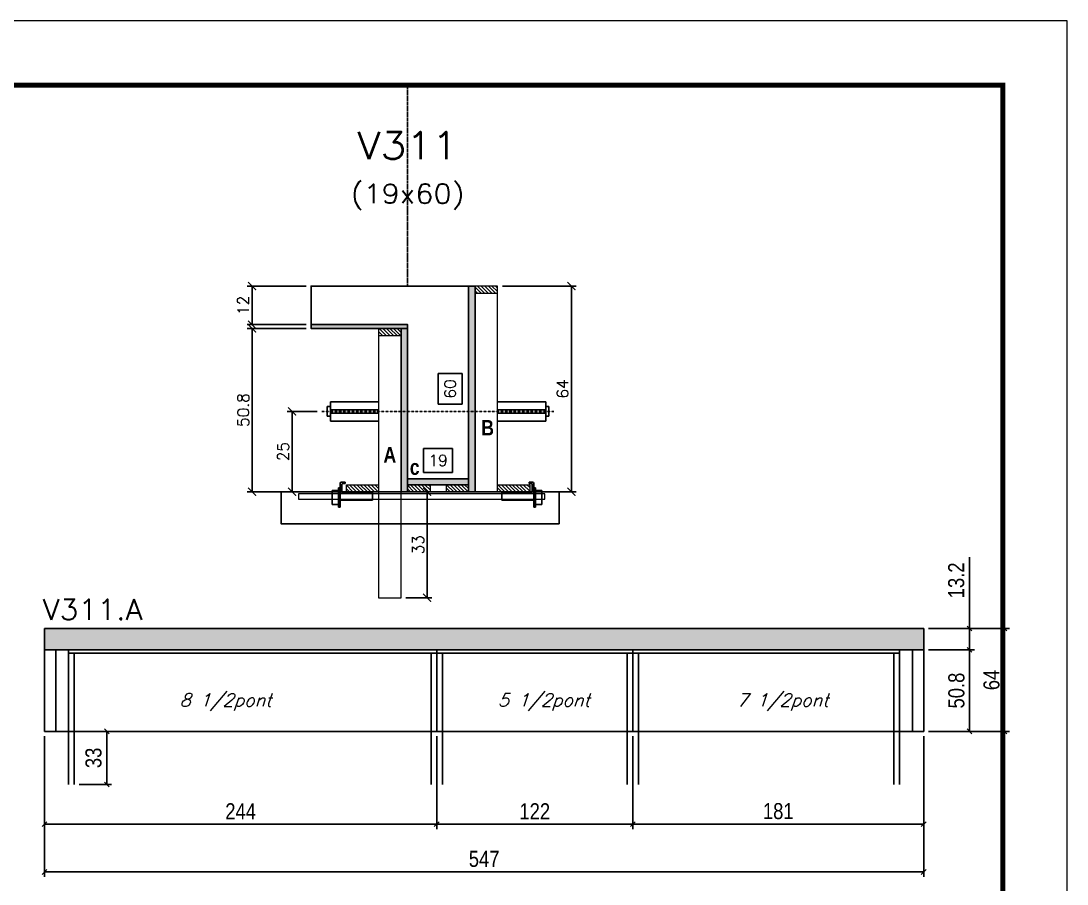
# Model space of a CAD drawing. Extents: x 137137 to 143418, y 10464 to 34486.
# Drawn here: x 137971 to 138622, y 24760 to 25297 of the extents above; entities that cross this region are included whole.
import ezdxf
from ezdxf.enums import TextEntityAlignment as Align

# ---------------------------------------------------------------- set-up
doc = ezdxf.new("R2010")
doc.units = 0
doc.linetypes.add('DASHED', pattern=[0.75, 0.5, -0.25])
doc.linetypes.add('HIDDEN', pattern=[0.375, 0.25, -0.125])
for name, color, linetype in [('barrote', 251, 'Continuous'), ('COTA', 241, 'Continuous'), ('Cota Seção (2x)', 4, 'Continuous'), ('detalhes', 4, 'Continuous'), ('Painéis', 200, 'Continuous'), ('presilha', 1, 'Continuous'), ('SARR_2.2x7', 40, 'Continuous'), ('SARR_3.5x7', 81, 'Continuous'), ('TENSOR', 3, 'Continuous'), ('texto', 7, 'Continuous'), ('Texto de Titulo', 7, 'Continuous'), ('Texto Qtd Sarr', 242, 'Continuous')]:
    doc.layers.add(name, color=color, linetype=linetype)
for name, color, linetype, lineweight in [('CONCRETO', 251, 'Continuous', 25), ('Folhas', 255, 'Continuous', 9), ('Hachura', 251, 'Continuous', 9), ('Madeira', 126, 'Continuous', 18), ('SARRAFO DE PRESSAO', 251, 'DASHED', 9), ('SCO-___-LAJ', 2, 'Continuous', 0), ('Texto Seção', 7, 'Continuous', 15)]:
    doc.layers.add(name, color=color, linetype=linetype, lineweight=lineweight)
doc.styles.add('COTA TECNICA', font='techl___.ttf', dxfattribs={"height": 10})
doc.styles.add('REGUA-120', font='ROMANS.shx', dxfattribs={"height": 15})
doc.styles.add('Romans', font='romans.shx')
doc.styles.add('TECNICA', font='techb___.ttf', dxfattribs={"height": 10})
doc.dimstyles.new('Cota Seção (2x)', dxfattribs={"dimtxt": 7, "dimasz": 5, "dimexe": 3, "dimexo": 3, "dimgap": 2, "dimtad": 3, "dimdec": 1, "dimlfac": 0.5, "dimzin": 12, "dimdsep": 46, "dimtxsty": 'Romans', "dimblk": 'ARCHTICK', "dimcen": 0, "dimclrd": 4, "dimclre": 4, "dimclrt": 1, "dimadec": 1, "dimazin": 3, "dimtfac": 1, "dimtdec": 1, "dimtmove": 0, "dimatfit": 3, "dimldrblk": 'OBLIQUE', "dimfxl": 1, "dimtolj": 1, "dimtzin": 12, "dimarcsym": 0})
doc.dimstyles.new('Cota Seção interna', dxfattribs={"dimtxt": 7, "dimasz": 6, "dimexe": 0.18, "dimexo": 2, "dimgap": -4, "dimtad": 3, "dimdec": 1, "dimlfac": 0.5, "dimzin": 12, "dimdsep": 46, "dimtxsty": 'Romans', "dimblk": 'ARCHTICK', "dimcen": 0.09, "dimse1": 1, "dimse2": 1, "dimsd1": 1, "dimsd2": 1, "dimclrd": 180, "dimclre": 5, "dimclrt": 1, "dimadec": 0, "dimazin": 3, "dimtfac": 1, "dimtdec": 1, "dimtofl": 0, "dimtmove": 0, "dimatfit": 3, "dimldrblk": 'ARCHTICK', "dimfxl": 1, "dimtolj": 1, "dimtzin": 0, "dimarcsym": 0})
doc.dimstyles.new('PAINEL', dxfattribs={"dimtxt": 10, "dimasz": 3, "dimexe": 3, "dimexo": 3, "dimgap": 3, "dimtad": 1, "dimdec": 1, "dimzin": 12, "dimdsep": 46, "dimtxsty": 'COTA TECNICA', "dimblk1": 'OBLIQUE', "dimblk2": 'OBLIQUE', "dimsah": 1, "dimcen": 0.9, "dimclrd": 4, "dimclre": 4, "dimclrt": 240, "dimadec": 1, "dimazin": 3, "dimtfac": 1, "dimtdec": 1, "dimtmove": 0, "dimatfit": 3, "dimfxl": 1, "dimtolj": 1, "dimtzin": 12, "dimarcsym": 0})

# ---------------------------------------------------------------- blocks, each defined once
blk = doc.blocks.new('9999999999')
at = {"layer": 'Folhas'}
blk.add_lwpolyline([(98138.98, 34190.21), (99623.98, 34190.21), (99623.98, 35240.21), (98138.98, 35240.21)], close=True, dxfattribs=at)
at = {"layer": 'Folhas', "color": 30, "const_width": 3}
blk.add_lwpolyline([(98213.98, 34230.21), (99583.98, 34230.21), (99583.98, 35200.21), (98213.98, 35200.21)], close=True, dxfattribs=at)
blk = doc.blocks.new('titulo1')
at = {"layer": 'Defpoints', "color": 252, "linetype": 'HIDDEN', "ltscale": 2}
blk.add_line((0, 0), (0, 125), dxfattribs=at)
at = {"layer": 'Defpoints', "style": 'Romans', "oblique": 15}
blk.add_attdef('FOLHA', text='', height=10, dxfattribs=at).set_placement((0, 15.58), align=Align.MIDDLE_CENTER)
at = {"layer": 'Texto Qtd Sarr', "color": 3, "style": 'Romans', "oblique": 15}
for tag, height, p in [('TITULO', 17, (0, 71.45)), ('SEÇÃO', 12, (0, 41.55))]:
    blk.add_attdef(tag, text='', height=height, dxfattribs=at).set_placement(p, align=Align.MIDDLE_CENTER)
blk = doc.blocks.new('_ArchTick')
at = {"color": 0, "linetype": 'ByBlock', "const_width": 0.15}
blk.add_lwpolyline([(-0.5, -0.5), (0.5, 0.5)], dxfattribs=at)
blk = doc.blocks.new('*D909')
at = {"layer": 'COTA', "color": 4, "lineweight": -2, "transparency": 16777216}
for p, q in [((138148.96, 25105.78), (138112.24, 25105.78)), ((138115.24, 25004.18), (138115.24, 25105.78)), ((138166.56, 25004.18), (138112.24, 25004.18))]:
    blk.add_line(p, q, dxfattribs=at)
at = {"layer": 'Defpoints', "color": 0, "transparency": 16777216}
for p in [(138115.24, 25105.78), (138151.96, 25105.78), (138169.56, 25004.18)]:
    blk.add_point(p, dxfattribs=at)
at = {"layer": 'COTA', "color": 4, "lineweight": -2, "transparency": 16777216, "xscale": 5, "yscale": 5, "zscale": 5}
for p, rotation in [((138115.24, 25105.78), 90), ((138115.24, 25004.18), 270)]:
    blk.add_blockref('_ArchTick', p, dxfattribs=dict(at, rotation=rotation))
at = {"layer": 'COTA', "color": 1, "transparency": 16777216, "insert": (138109.74, 25054.98), "char_height": 7, "attachment_point": 5, "rotation": 90, "style": 'Romans'}
blk.add_mtext('\\A1;50.8', dxfattribs=at)
blk = doc.blocks.new('_Oblique')
at = {"color": 0, "linetype": 'ByBlock', "lineweight": -2}
blk.add_line((-0.5, -0.5), (0.5, 0.5), dxfattribs=at)
blk = doc.blocks.new('*D910')
at = {"layer": 'COTA', "color": 4, "lineweight": -2, "transparency": 16777216}
for p, q in [((138148.96, 25132.18), (138112.24, 25132.18)), ((138115.24, 25108.18), (138115.24, 25132.18)), ((138148.96, 25108.18), (138112.24, 25108.18))]:
    blk.add_line(p, q, dxfattribs=at)
at = {"layer": 'Defpoints', "color": 0, "transparency": 16777216}
for p in [(138115.24, 25132.18), (138151.96, 25132.18), (138151.96, 25108.18)]:
    blk.add_point(p, dxfattribs=at)
at = {"layer": 'COTA', "color": 4, "lineweight": -2, "transparency": 16777216, "xscale": 5, "yscale": 5, "zscale": 5}
for p, rotation in [((138115.24, 25132.18), 90), ((138115.24, 25108.18), 270)]:
    blk.add_blockref('_ArchTick', p, dxfattribs=dict(at, rotation=rotation))
at = {"layer": 'COTA', "color": 1, "transparency": 16777216, "insert": (138109.74, 25120.18), "char_height": 7, "attachment_point": 5, "rotation": 90, "style": 'Romans'}
blk.add_mtext('\\A1;12', dxfattribs=at)
blk = doc.blocks.new('*D911')
at = {"layer": 'Cota Seção (2x)', "color": 180, "lineweight": -2, "transparency": 16777216}
for p, q in [((138245.96, 25077.68), (138230.96, 25077.68)), ((138230.96, 25077.68), (138230.96, 25058.68)), ((138245.96, 25058.68), (138245.96, 25077.68)), ((138230.96, 25058.68), (138245.96, 25058.68))]:
    blk.add_line(p, q, dxfattribs=at)
at = {"layer": 'Defpoints', "color": 0, "transparency": 16777216}
for p in [(138211.96, 25132.18), (138249.96, 25132.18), (138211.96, 25012.18)]:
    blk.add_point(p, dxfattribs=at)
at = {"layer": 'Cota Seção (2x)', "color": 1, "transparency": 16777216, "insert": (138238.46, 25068.18), "char_height": 7, "attachment_point": 5, "rotation": 90, "style": 'Romans'}
blk.add_mtext('\\A1;60', dxfattribs=at)
blk = doc.blocks.new('PRESILHA METÁLICA 1')
at = {"layer": 'presilha'}
for p, q in [((7.5, 10.64), (7.5, 19.86)), ((12, 21), (8.64, 21)), ((12, 21), (12, 19.5)), ((0, 13), (6, 13)), ((0, 13), (0, 0)), ((6, 15.5), (7.5, 15.5)), ((6, -2.5), (6, 15.5)), ((6, 13), (6, 0)), ((7.5, 15.5), (7.5, -2.5)), ((9, 11.57), (9, 18.93)), ((12, 19.5), (9.57, 19.5)), ((37.5, 11), (9.57, 11)), ((37.5, 11), (37.5, 4.1)), ((6, 0), (0, 0)), ((37.5, 4.1), (7.5, 4.1)), ((7.5, -2.5), (6, -2.5))]:
    blk.add_line(p, q, dxfattribs=at)
for centre, radius, start, end in [((8.64, 19.86), 1.14, 90, 180), ((9.57, 18.93), 0.57, 90, 180), ((9.57, 11.57), 0.57, 180, 270)]:
    blk.add_arc(centre, radius, start, end, dxfattribs=at)
blk = doc.blocks.new('*D912')
at = {"layer": 'Cota Seção (2x)', "color": 180, "lineweight": -2, "transparency": 16777216}
for p, q in [((138239.96, 25031.18), (138221.96, 25031.18)), ((138221.96, 25031.18), (138221.96, 25016.18)), ((138239.96, 25016.18), (138239.96, 25031.18)), ((138221.96, 25016.18), (138239.96, 25016.18))]:
    blk.add_line(p, q, dxfattribs=at)
at = {"layer": 'Defpoints', "color": 0, "transparency": 16777216}
for p in [(138211.96, 25012.18), (138211.96, 25004.18), (138249.96, 25004.18)]:
    blk.add_point(p, dxfattribs=at)
at = {"layer": 'Cota Seção (2x)', "color": 1, "transparency": 16777216, "insert": (138230.96, 25023.68), "char_height": 7, "attachment_point": 5, "style": 'Romans'}
blk.add_mtext('\\A1;19', dxfattribs=at)
blk = doc.blocks.new('*D913')
at = {"layer": 'COTA', "color": 4, "lineweight": -2, "transparency": 16777216}
for p, q in [((138270.96, 25132.18), (138316.93, 25132.18)), ((138313.93, 25132.18), (138313.93, 25004.18)), ((138270.96, 25004.18), (138316.93, 25004.18))]:
    blk.add_line(p, q, dxfattribs=at)
at = {"layer": 'Defpoints', "color": 0, "transparency": 16777216}
for p in [(138267.96, 25132.18), (138267.96, 25004.18), (138313.93, 25004.18)]:
    blk.add_point(p, dxfattribs=at)
at = {"layer": 'COTA', "color": 4, "lineweight": -2, "transparency": 16777216, "xscale": 5, "yscale": 5, "zscale": 5}
for p, rotation in [((138313.93, 25132.18), 90), ((138313.93, 25004.18), 270)]:
    blk.add_blockref('_ArchTick', p, dxfattribs=dict(at, rotation=rotation))
at = {"layer": 'COTA', "color": 1, "transparency": 16777216, "insert": (138308.43, 25068.18), "char_height": 7, "attachment_point": 5, "rotation": 90, "style": 'Romans'}
blk.add_mtext('\\A1;64', dxfattribs=at)
blk = doc.blocks.new('*D914')
at = {"layer": 'COTA', "color": 4, "lineweight": -2, "transparency": 16777216}
for p, q in [((138155.66, 25054.15), (138137.1, 25054.15)), ((138140.1, 25054.15), (138140.1, 25004.18)), ((138155.66, 25004.18), (138137.1, 25004.18))]:
    blk.add_line(p, q, dxfattribs=at)
at = {"layer": 'Defpoints', "color": 0, "transparency": 16777216}
for p in [(138158.66, 25054.15), (138140.1, 25004.18), (138158.66, 25004.18)]:
    blk.add_point(p, dxfattribs=at)
at = {"layer": 'COTA', "color": 4, "lineweight": -2, "transparency": 16777216, "xscale": 5, "yscale": 5, "zscale": 5}
for p, rotation in [((138140.1, 25054.15), 90), ((138140.1, 25004.18), 270)]:
    blk.add_blockref('_ArchTick', p, dxfattribs=dict(at, rotation=rotation))
at = {"layer": 'COTA', "color": 1, "transparency": 16777216, "insert": (138134.6, 25029.16), "char_height": 7, "attachment_point": 5, "rotation": 90, "style": 'Romans'}
blk.add_mtext('\\A1;25', dxfattribs=at)
blk = doc.blocks.new('*D985')
at = {"layer": 'COTA', "color": 4, "linetype": 'ByBlock', "lineweight": -2, "transparency": 16777216}
for p, q in [((137986.1, 24852.05), (137986.1, 24794.27)), ((138230.1, 24852.05), (138230.1, 24794.27)), ((137986.1, 24797.27), (138230.1, 24797.27))]:
    blk.add_line(p, q, dxfattribs=at)
at = {"layer": 'Defpoints', "color": 0, "linetype": 'ByBlock', "transparency": 16777216}
for p in [(137986.1, 24855.05), (138230.1, 24855.05), (138230.1, 24797.27)]:
    blk.add_point(p, dxfattribs=at)
at = {"layer": 'COTA', "color": 4, "linetype": 'ByBlock', "lineweight": -2, "transparency": 16777216, "xscale": 3, "yscale": 3, "zscale": 3, "rotation": 180}
blk.add_blockref('_Oblique', (137986.1, 24797.27), dxfattribs=at)
at = {"layer": 'COTA', "color": 4, "linetype": 'ByBlock', "lineweight": -2, "transparency": 16777216, "xscale": 3, "yscale": 3, "zscale": 3}
blk.add_blockref('_Oblique', (138230.1, 24797.27), dxfattribs=at)
at = {"layer": 'COTA', "color": 240, "linetype": 'ByBlock', "transparency": 16777216, "insert": (138108.1, 24805.34), "char_height": 10, "attachment_point": 5, "style": 'COTA TECNICA'}
blk.add_mtext('\\A1;244', dxfattribs=at)
blk = doc.blocks.new('*D986')
at = {"layer": 'COTA', "color": 4, "linetype": 'ByBlock', "lineweight": -2, "transparency": 16777216}
for p, q in [((138352.1, 24852.05), (138352.1, 24794.27)), ((138533.1, 24852.05), (138533.1, 24794.27)), ((138352.1, 24797.27), (138533.1, 24797.27))]:
    blk.add_line(p, q, dxfattribs=at)
at = {"layer": 'Defpoints', "color": 0, "linetype": 'ByBlock', "transparency": 16777216}
for p in [(138352.1, 24855.05), (138533.1, 24855.05), (138533.1, 24797.27)]:
    blk.add_point(p, dxfattribs=at)
at = {"layer": 'COTA', "color": 4, "linetype": 'ByBlock', "lineweight": -2, "transparency": 16777216, "xscale": 3, "yscale": 3, "zscale": 3, "rotation": 180}
blk.add_blockref('_Oblique', (138352.1, 24797.27), dxfattribs=at)
at = {"layer": 'COTA', "color": 4, "linetype": 'ByBlock', "lineweight": -2, "transparency": 16777216, "xscale": 3, "yscale": 3, "zscale": 3}
blk.add_blockref('_Oblique', (138533.1, 24797.27), dxfattribs=at)
at = {"layer": 'COTA', "color": 240, "linetype": 'ByBlock', "transparency": 16777216, "insert": (138442.6, 24805.37), "char_height": 10, "attachment_point": 5, "style": 'COTA TECNICA'}
blk.add_mtext('\\A1;181', dxfattribs=at)
blk = doc.blocks.new('*D987')
at = {"layer": 'COTA', "color": 4, "linetype": 'ByBlock', "lineweight": -2, "transparency": 16777216}
for p, q in [((138536.1, 24905.85), (138564.59, 24905.85)), ((138561.59, 24905.85), (138561.59, 24855.05)), ((138536.1, 24855.05), (138564.59, 24855.05))]:
    blk.add_line(p, q, dxfattribs=at)
at = {"layer": 'Defpoints', "color": 0, "linetype": 'ByBlock', "transparency": 16777216}
for p in [(138533.1, 24905.85), (138533.1, 24855.05), (138561.59, 24855.05)]:
    blk.add_point(p, dxfattribs=at)
at = {"layer": 'COTA', "color": 4, "linetype": 'ByBlock', "lineweight": -2, "transparency": 16777216, "xscale": 3, "yscale": 3, "zscale": 3}
for p, rotation in [((138561.59, 24905.85), 90), ((138561.59, 24855.05), 270)]:
    blk.add_blockref('_Oblique', p, dxfattribs=dict(at, rotation=rotation))
at = {"layer": 'COTA', "color": 240, "linetype": 'ByBlock', "transparency": 16777216, "insert": (138553.46, 24880.45), "char_height": 10, "attachment_point": 5, "rotation": 90, "style": 'COTA TECNICA'}
blk.add_mtext('\\A1;50.8', dxfattribs=at)
blk = doc.blocks.new('*D988')
at = {"layer": 'COTA', "color": 4, "linetype": 'ByBlock', "lineweight": -2, "transparency": 16777216}
for p, q in [((138561.59, 24919.05), (138561.59, 24963.38)), ((138536.1, 24919.05), (138564.59, 24919.05)), ((138561.59, 24905.85), (138561.59, 24919.05)), ((138536.1, 24905.85), (138564.59, 24905.85))]:
    blk.add_line(p, q, dxfattribs=at)
at = {"layer": 'Defpoints', "color": 0, "linetype": 'ByBlock', "transparency": 16777216}
for p in [(138533.1, 24919.05), (138533.1, 24905.85), (138561.59, 24905.85)]:
    blk.add_point(p, dxfattribs=at)
at = {"layer": 'COTA', "color": 4, "linetype": 'ByBlock', "lineweight": -2, "transparency": 16777216, "xscale": 3, "yscale": 3, "zscale": 3}
for p, rotation in [((138561.59, 24919.05), 90), ((138561.59, 24905.85), 270)]:
    blk.add_blockref('_Oblique', p, dxfattribs=dict(at, rotation=rotation))
at = {"layer": 'COTA', "color": 240, "linetype": 'ByBlock', "transparency": 16777216, "insert": (138553.37, 24949.02), "char_height": 10, "attachment_point": 5, "rotation": 90, "style": 'COTA TECNICA'}
blk.add_mtext('\\A1;13.2', dxfattribs=at)
blk = doc.blocks.new('*D989')
at = {"layer": 'COTA', "color": 4, "linetype": 'ByBlock', "lineweight": -2, "transparency": 16777216}
for p, q in [((138536.1, 24919.05), (138586.4, 24919.05)), ((138583.4, 24855.05), (138583.4, 24919.05)), ((138536.1, 24855.05), (138586.4, 24855.05))]:
    blk.add_line(p, q, dxfattribs=at)
at = {"layer": 'Defpoints', "color": 0, "linetype": 'ByBlock', "transparency": 16777216}
for p in [(138533.1, 24919.05), (138583.4, 24919.05), (138533.1, 24855.05)]:
    blk.add_point(p, dxfattribs=at)
at = {"layer": 'COTA', "color": 4, "linetype": 'ByBlock', "lineweight": -2, "transparency": 16777216, "xscale": 3, "yscale": 3, "zscale": 3}
for p, rotation in [((138583.4, 24919.05), 90), ((138583.4, 24855.05), 270)]:
    blk.add_blockref('_Oblique', p, dxfattribs=dict(at, rotation=rotation))
at = {"layer": 'COTA', "color": 240, "linetype": 'ByBlock', "transparency": 16777216, "insert": (138575.3, 24887.05), "char_height": 10, "attachment_point": 5, "rotation": 90, "style": 'COTA TECNICA'}
blk.add_mtext('\\A1;64', dxfattribs=at)
blk = doc.blocks.new('*D990')
at = {"layer": 'COTA', "color": 4, "linetype": 'ByBlock', "lineweight": -2, "transparency": 16777216}
for p, q in [((137986.1, 24852.05), (137986.1, 24764.56)), ((138533.1, 24852.05), (138533.1, 24764.56)), ((137986.1, 24767.56), (138533.1, 24767.56))]:
    blk.add_line(p, q, dxfattribs=at)
at = {"layer": 'Defpoints', "color": 0, "linetype": 'ByBlock', "transparency": 16777216}
for p in [(137986.1, 24855.05), (138533.1, 24855.05), (138533.1, 24767.56)]:
    blk.add_point(p, dxfattribs=at)
at = {"layer": 'COTA', "color": 4, "linetype": 'ByBlock', "lineweight": -2, "transparency": 16777216, "xscale": 3, "yscale": 3, "zscale": 3, "rotation": 180}
blk.add_blockref('_Oblique', (137986.1, 24767.56), dxfattribs=at)
at = {"layer": 'COTA', "color": 4, "linetype": 'ByBlock', "lineweight": -2, "transparency": 16777216, "xscale": 3, "yscale": 3, "zscale": 3}
blk.add_blockref('_Oblique', (138533.1, 24767.56), dxfattribs=at)
at = {"layer": 'COTA', "color": 240, "linetype": 'ByBlock', "transparency": 16777216, "insert": (138259.6, 24775.67), "char_height": 10, "attachment_point": 5, "style": 'COTA TECNICA'}
blk.add_mtext('\\A1;547', dxfattribs=at)
blk = doc.blocks.new('*D1911')
at = {"layer": 'COTA', "color": 4, "lineweight": -2, "transparency": 16777216}
for p, q in [((138210.96, 25004.18), (138227.14, 25004.18)), ((138224.14, 24938.18), (138224.14, 25004.18)), ((138210.96, 24938.18), (138227.14, 24938.18))]:
    blk.add_line(p, q, dxfattribs=at)
at = {"layer": 'Defpoints', "color": 0, "transparency": 16777216}
for p in [(138207.96, 25004.18), (138224.14, 25004.18), (138207.96, 24938.18)]:
    blk.add_point(p, dxfattribs=at)
at = {"layer": 'COTA', "color": 4, "lineweight": -2, "transparency": 16777216, "xscale": 5, "yscale": 5, "zscale": 5}
for p, rotation in [((138224.14, 25004.18), 90), ((138224.14, 24938.18), 270)]:
    blk.add_blockref('_ArchTick', p, dxfattribs=dict(at, rotation=rotation))
at = {"layer": 'COTA', "color": 1, "transparency": 16777216, "insert": (138218.64, 24971.18), "char_height": 7, "attachment_point": 5, "rotation": 90, "style": 'Romans'}
blk.add_mtext('\\A1;33', dxfattribs=at)
blk = doc.blocks.new('*D1912')
at = {"layer": 'COTA', "color": 4, "lineweight": -2, "ltscale": 25, "transparency": 16777216}
for p, q in [((138007.6, 24855.05), (138027.82, 24855.05)), ((138024.82, 24855.05), (138024.82, 24822.05)), ((138007.6, 24822.05), (138027.82, 24822.05))]:
    blk.add_line(p, q, dxfattribs=at)
at = {"layer": 'Defpoints', "color": 0, "ltscale": 25, "transparency": 16777216}
for p in [(138004.6, 24855.05), (138004.6, 24822.05), (138024.82, 24822.05)]:
    blk.add_point(p, dxfattribs=at)
at = {"layer": 'COTA', "color": 4, "lineweight": -2, "ltscale": 25, "transparency": 16777216, "xscale": 3, "yscale": 3, "zscale": 3}
for p, rotation in [((138024.82, 24855.05), 90), ((138024.82, 24822.05), 270)]:
    blk.add_blockref('_Oblique', p, dxfattribs=dict(at, rotation=rotation))
at = {"layer": 'COTA', "color": 240, "ltscale": 25, "transparency": 16777216, "insert": (138016.6, 24838.55), "char_height": 10, "attachment_point": 5, "rotation": 90, "style": 'COTA TECNICA'}
blk.add_mtext('\\A1;33', dxfattribs=at)
blk = doc.blocks.new('*D1965')
at = {"layer": 'COTA', "color": 4, "lineweight": -2, "ltscale": 25, "transparency": 16777216}
for p, q in [((138230.1, 24852.05), (138230.1, 24794.27)), ((138352.1, 24852.05), (138352.1, 24794.27)), ((138230.1, 24797.27), (138352.1, 24797.27))]:
    blk.add_line(p, q, dxfattribs=at)
at = {"layer": 'Defpoints', "color": 0, "ltscale": 25, "transparency": 16777216}
for p in [(138230.1, 24855.05), (138352.1, 24855.05), (138352.1, 24797.27)]:
    blk.add_point(p, dxfattribs=at)
at = {"layer": 'COTA', "color": 4, "lineweight": -2, "ltscale": 25, "transparency": 16777216, "xscale": 3, "yscale": 3, "zscale": 3, "rotation": 180}
blk.add_blockref('_Oblique', (138230.1, 24797.27), dxfattribs=at)
at = {"layer": 'COTA', "color": 4, "lineweight": -2, "ltscale": 25, "transparency": 16777216, "xscale": 3, "yscale": 3, "zscale": 3}
blk.add_blockref('_Oblique', (138352.1, 24797.27), dxfattribs=at)
at = {"layer": 'COTA', "color": 240, "ltscale": 25, "transparency": 16777216, "insert": (138291.1, 24805.33), "char_height": 10, "attachment_point": 5, "style": 'COTA TECNICA'}
blk.add_mtext('\\A1;122', dxfattribs=at)

msp = doc.modelspace()

# ---------------------------------------------------------------- hatches: boundary and pattern name
at = {"layer": 'COTA', "ltscale": 25}
h = msp.add_hatch(dxfattribs=at)
h.set_pattern_fill('AR-CONC', color=256, scale=0.03)
h.set_pattern_definition([(50, (-1580.9014, -8052.6225), (5.46554007, -0.47817257), [0.5715, -6.2865]), (355, (-1580.9014, -8052.6225), (-1.05730264, 5.73170536), [0.4572, -5.02921753]), (100.4514447, (-1580.446, -8052.6623), (4.40823741, 5.25353256), [0.48570026, -5.34270734]), (46.1842, (-1580.9014, -8051.0985), (8.13237123, -1.26126984), [0.85725, -9.42975]), (96.6355576, (-1580.224, -8051.2036), (7.122124, 7.42278374), [0.7285507, -8.01406824]), (351.184151, (-1580.901, -8051.0985), (7.122124, 7.42278374), [0.685799, -7.54379196]), (21, (-1580.1394, -8051.4795), (4.54843174, -3.06795595), [0.5715, -6.2865]), (326, (-1580.1394, -8051.4795), (1.85406085, 5.52563898), [0.4572, -5.0292]), (71.451445, (-1579.7604, -8051.735), (6.40249258, 2.45768307), [0.48570026, -5.34269813]), (37.5, (-1580.9014, -8052.6225), (0.092658098, 2.536651166), [0, -4.96824, 0, -5.1054, 0, -5.04825]), (7.5, (-1580.9014, -8052.6225), (2.004589875, 3.005417245), [0, -2.91084, 0, -4.85394, 0, -1.92405]), (327.5, (-1582.6007, -8052.6225), (4.067717855, -0.17186232), [0, -1.905, 0, -5.9436, 0, -7.8867]), (317.5, (-1583.3627, -8052.6225), (4.44387544, 0.76279473), [0, -2.4765, 0, -3.94716, 0, -5.6007])])
h.paths.add_polyline_path([(138533.1, 24905.85), (138533.1, 24919.05), (137986.1, 24919.05), (137986.1, 24905.85)])
at = {"layer": 'Hachura'}
h = msp.add_hatch(color=256, dxfattribs=at)
h.dxf.hatch_style = 1
h.paths.add_polyline_path([(138249.96, 25132.18), (138253.96, 25132.18), (138253.96, 25004.18), (138249.96, 25004.18)])
h = msp.add_hatch(dxfattribs=at)
h.set_pattern_fill('ANSI31', color=256, scale=0.5, angle=270, style=0)
h.set_pattern_definition([(315, (161061.7795, 16824.5315), (1.12253202, 1.12253202), [])])
h.paths.add_polyline_path([(138267.96, 25127.78), (138267.96, 25132.18), (138253.96, 25132.18), (138253.96, 25127.78)])
h = msp.add_hatch(color=256, dxfattribs=at)
h.dxf.hatch_style = 1
h.paths.add_polyline_path([(138211.96, 25105.78), (138211.96, 25108.18), (138151.96, 25108.18), (138151.96, 25105.78)])
h = msp.add_hatch(dxfattribs=at)
h.set_pattern_fill('ANSI31', color=256, scale=0.5, angle=270, style=0)
h.set_pattern_definition([(315, (161121.7795, 16798.1315), (1.12253202, 1.12253202), [])])
h.paths.add_polyline_path([(138207.96, 25101.38), (138207.96, 25105.78), (138193.96, 25105.78), (138193.96, 25101.38)])
h = msp.add_hatch(color=256, dxfattribs=at)
h.dxf.hatch_style = 1
h.paths.add_polyline_path([(138207.96, 25105.78), (138211.96, 25105.78), (138211.96, 25004.18), (138207.96, 25004.18)])
h = msp.add_hatch(dxfattribs=at)
h.set_pattern_fill('ANSI31', color=256, scale=0.5, angle=270, style=0)
h.set_pattern_definition([(315, (161121.7795, 16774.5315), (1.12253202, 1.12253202), [])])
h.paths.add_polyline_path([(138173.96, 25004.18), (138173.96, 25008.58), (138193.96, 25008.58), (138193.96, 25004.18)])
h = msp.add_hatch(color=256, dxfattribs=at)
h.dxf.hatch_style = 1
h.paths.add_polyline_path([(138249.96, 25008.58), (138249.96, 25012.18), (138211.96, 25012.18), (138211.96, 25008.58)])
h = msp.add_hatch(dxfattribs=at)
h.set_pattern_fill('ANSI31', color=256, scale=0.5, angle=270, style=0)
h.set_pattern_definition([(315, (161130.5795, 16774.5315), (1.12253202, 1.12253202), [])])
h.paths.add_polyline_path([(138211.96, 25004.18), (138211.96, 25008.58), (138225.96, 25008.58), (138225.96, 25004.18)])
h = msp.add_hatch(dxfattribs=at)
h.set_pattern_fill('ANSI31', color=256, scale=0.5, angle=270, style=0)
h.set_pattern_definition([(315, (161130.5816, 16774.5315), (1.12253202, 1.12253202), [])])
h.paths.add_polyline_path([(138249.96, 25004.18), (138249.96, 25008.58), (138235.96, 25008.58), (138235.96, 25004.18)])
h = msp.add_hatch(dxfattribs=at)
h.set_pattern_fill('ANSI31', color=256, scale=0.5, angle=270, style=0)
h.set_pattern_definition([(315, (161027.7795, 16774.5315), (1.12253202, 1.12253202), [])])
h.paths.add_polyline_path([(138267.96, 25004.18), (138267.96, 25008.58), (138287.96, 25008.58), (138287.96, 25004.18)])

# ---------------------------------------------------------------- linework, layer by layer
at = {"ltscale": 3}
for p, q in [((138163.96, 25060.15), (138163.96, 25048.15)), ((138163.96, 25060.15), (138193.96, 25060.15)), ((138297.96, 25060.15), (138267.96, 25060.15)), ((138297.96, 25060.15), (138297.96, 25048.15)), ((138161.96, 25057.15), (138161.96, 25051.15)), ((138161.96, 25057.15), (138163.96, 25057.15)), ((138193.96, 25055.15), (138163.96, 25055.15)), ((138193.96, 25053.15), (138163.96, 25053.15)), ((138267.96, 25055.15), (138297.96, 25055.15)), ((138267.96, 25053.15), (138297.96, 25053.15)), ((138297.96, 25057.15), (138299.96, 25057.15)), ((138299.96, 25057.15), (138299.96, 25051.15)), ((138163.96, 25051.15), (138161.96, 25051.15)), ((138163.96, 25048.15), (138193.96, 25048.15)), ((138297.96, 25048.15), (138267.96, 25048.15)), ((138297.96, 25051.15), (138299.96, 25051.15))]:
    msp.add_line(p, q, dxfattribs=at)
at = {"layer": 'barrote'}
msp.add_lwpolyline([(138306.32, 24984.18), (138133.36, 24984.18), (138133.36, 25004.18), (138306.32, 25004.18)], close=True, dxfattribs=at)
at = {"layer": 'CONCRETO'}
msp.add_lwpolyline([(138211.96, 25108.18), (138151.96, 25108.18), (138151.96, 25132.18), (138211.96, 25132.18), (138211.96, 25132.18), (138249.96, 25132.18), (138249.96, 25008.58), (138249.96, 25008.58), (138249.96, 25012.18), (138211.96, 25012.18)], close=True, dxfattribs=at)
at = {"layer": 'COTA', "linetype": 'ByBlock'}
for p, q in [((137986.1, 24919.05), (138533.1, 24919.05)), ((137986.1, 24919.05), (137986.1, 24905.85)), ((138533.1, 24919.05), (138533.1, 24905.85))]:
    msp.add_line(p, q, dxfattribs=at)
at = {"layer": 'Madeira'}
for points in [[(138267.96, 25127.78), (138267.96, 25132.18), (138253.96, 25132.18), (138253.96, 25127.78)], [(138267.96, 25132.18), (138253.96, 25132.18), (138253.96, 25004.18), (138267.96, 25004.18)], [(138207.96, 25101.38), (138207.96, 25105.78), (138193.96, 25105.78), (138193.96, 25101.38)], [(138207.96, 25105.78), (138193.96, 25105.78), (138193.96, 24938.18), (138207.96, 24938.18)], [(138173.96, 25004.18), (138173.96, 25008.58), (138193.96, 25008.58), (138193.96, 25004.18)], [(138211.96, 25004.18), (138211.96, 25008.58), (138225.96, 25008.58), (138225.96, 25004.18)], [(138249.96, 25004.18), (138249.96, 25008.58), (138235.96, 25008.58), (138235.96, 25004.18)], [(138267.96, 25004.18), (138267.96, 25008.58), (138287.96, 25008.58), (138287.96, 25004.18)]]:
    msp.add_lwpolyline(points, close=True, dxfattribs=at)
at = {"layer": 'Painéis', "linetype": 'ByBlock'}
for p, q in [((137986.1, 24855.05), (137986.1, 24905.85)), ((137986.1, 24905.85), (138533.1, 24905.85)), ((138230.1, 24855.05), (138230.1, 24905.85)), ((138352.1, 24855.05), (138352.1, 24905.85)), ((138533.1, 24905.85), (138533.1, 24855.05)), ((137986.1, 24855.05), (138533.1, 24855.05))]:
    msp.add_line(p, q, dxfattribs=at)
at = {"layer": 'Painéis'}
for points in [[(138249.96, 25132.18), (138253.96, 25132.18), (138253.96, 25004.18), (138249.96, 25004.18)], [(138211.96, 25105.78), (138211.96, 25108.18), (138151.96, 25108.18), (138151.96, 25105.78)], [(138207.96, 25105.78), (138211.96, 25105.78), (138211.96, 25004.18), (138207.96, 25004.18)], [(138249.96, 25008.58), (138249.96, 25012.18), (138211.96, 25012.18), (138211.96, 25008.58)]]:
    msp.add_lwpolyline(points, close=True, dxfattribs=at)
at = {"layer": 'SARR_2.2x7', "linetype": 'Continuous'}
for p, q in [((137993.1, 24905.85), (137993.1, 24855.05)), ((138230.1, 24903.65), (138001.1, 24903.65)), ((138352.1, 24903.65), (138230.1, 24903.65)), ((138518.1, 24903.65), (138352.1, 24903.65)), ((138526.1, 24905.85), (138526.1, 24855.05))]:
    msp.add_line(p, q, dxfattribs=at)
at = {"layer": 'SARR_3.5x7'}
for p, q in [((138001.1, 24905.85), (138001.1, 24822.05)), ((138004.6, 24903.65), (138004.6, 24822.05)), ((138226.6, 24903.65), (138226.6, 24822.05)), ((138233.6, 24903.65), (138233.6, 24822.05)), ((138348.6, 24903.65), (138348.6, 24822.05)), ((138355.6, 24903.65), (138355.6, 24822.05)), ((138514.6, 24903.65), (138514.6, 24822.05)), ((138518.1, 24905.85), (138518.1, 24822.05))]:
    msp.add_line(p, q, dxfattribs=at)
at = {"layer": 'SCO-___-LAJ', "color": 1}
msp.add_lwpolyline([(138297.32, 25002.84), (138144.02, 25002.84), (138144.02, 24999.64), (138297.32, 24999.64)], close=True, dxfattribs=at)
at = {"layer": 'TENSOR', "linetype": 'HIDDEN', "ltscale": 0.5}
msp.add_line((138302.96, 25054.15), (138158.66, 25054.15), dxfattribs=at)

# ---------------------------------------------------------------- block references
at = {"layer": 'presilha', "yscale": 0.6666666666666666, "zscale": 0.6666666666666666}
for p, xscale in [((138165.09, 24996.21), 0.6666666666666666), ((138295.54, 24996.21), -0.6666666666666666)]:
    msp.add_blockref('PRESILHA METÁLICA 1', p, dxfattribs=dict(at, xscale=xscale))
at = {"layer": 'SARRAFO DE PRESSAO', "color": 6, "linetype": 'ByBlock'}
msp.add_blockref('9999999999', (38998.31, -9943.03), dxfattribs=at)
at = {"layer": 'Texto Seção'}
ref = msp.add_blockref('titulo1', (138211.96, 25132.18), dxfattribs=at)
ref.add_attrib('TITULO', 'V311', dxfattribs={"layer": 'Texto de Titulo', "color": 7, "height": 17, "style": 'Romans', "width": 1.1}).set_placement((138211.96, 25219.68), align=Align.MIDDLE_CENTER)
ref.add_attrib('SEÇÃO', '(19x60)', dxfattribs={"layer": 'Texto de Titulo', "color": 7, "height": 12, "style": 'Romans', "width": 1.1}).set_placement((138211.96, 25189.68), align=Align.MIDDLE_CENTER)

# ---------------------------------------------------------------- texts
at = {"layer": 'detalhes', "style": 'TECNICA'}
for s, p in [('B', (138257.79, 25039.21)), ('A', (138196.96, 25022.36)), ('c', (138213.34, 25014.67))]:
    msp.add_text(s, height=9.6, dxfattribs=at).set_placement(p)
at = {"layer": 'texto', "color": 2, "char_height": 8, "attachment_point": 5, "style": 'Romans'}
for s, insert in [('{\\Q19;\\C256;8 1/2pont}', (138098.72, 24873.26)), ('{\\Q19;\\C256;5 1/2pont}', (138296.75, 24873.26)), ('{\\Q19;\\C256;7 1/2pont}', (138445.27, 24873.26))]:
    msp.add_mtext(s, dxfattribs=dict(at, insert=insert))
at = {"layer": 'Texto Seção', "style": 'REGUA-120', "width": 1.05}
msp.add_text('V311.A', height=13, dxfattribs=at).set_placement((137984.95, 24924.41))

# ---------------------------------------------------------------- dimensions: what is measured, and where the dimension line sits
at = {"layer": 'COTA'}
for base, p1, p2, picture, middle in [((138115.24, 25132.18), (138151.96, 25108.18), (138151.96, 25132.18), '*D910', (138109.74, 25120.18)), ((138313.93, 25004.18), (138267.96, 25132.18), (138267.96, 25004.18), '*D913', (138308.43, 25068.18)), ((138115.24, 25105.78), (138169.56, 25004.18), (138151.96, 25105.78), '*D909', (138109.74, 25054.98)), ((138140.1, 25004.18), (138158.66, 25054.15), (138158.66, 25004.18), '*D914', (138134.6, 25029.16)), ((138224.14, 25004.18), (138207.96, 24938.18), (138207.96, 25004.18), '*D1911', (138218.64, 24971.18))]:
    dim = msp.add_linear_dim(base=base, p1=p1, p2=p2, angle=90, dimstyle='Cota Seção (2x)', dxfattribs=at)
    dim.commit()
    dim.dimension.update_dxf_attribs({"geometry": picture, "text_midpoint": middle})
at = {"layer": 'COTA', "linetype": 'ByBlock'}
dim = msp.add_linear_dim(base=(138561.59, 24905.85), p1=(138533.1, 24919.05), p2=(138533.1, 24905.85), angle=270, dimstyle='PAINEL', dxfattribs=at)
dim.commit()
dim.dimension.update_dxf_attribs({"geometry": '*D988', "text_midpoint": (138561.59, 24949.02), "dimtype": 161})
for p1, p2, distance, picture, middle in [((138533.1, 24855.05), (138533.1, 24919.05), -50.3, '*D989', (138575.3, 24887.05)), ((138533.1, 24905.85), (138533.1, 24855.05), 28.48, '*D987', (138553.46, 24880.45)), ((137986.1, 24855.05), (138230.1, 24855.05), -57.78, '*D985', (138108.1, 24805.34)), ((137986.1, 24855.05), (138533.1, 24855.05), -87.5, '*D990', (138259.6, 24775.67)), ((138352.1, 24855.05), (138533.1, 24855.05), -57.78, '*D986', (138442.6, 24805.37))]:
    dim = msp.add_aligned_dim(p1=p1, p2=p2, distance=distance, dimstyle='PAINEL', dxfattribs=at)
    dim.commit()
    dim.dimension.update_dxf_attribs({"geometry": picture, "text_midpoint": middle})
at = {"layer": 'COTA', "ltscale": 25}
dim = msp.add_linear_dim(base=(138024.82, 24822.05), p1=(138004.6, 24855.05), p2=(138004.6, 24822.05), angle=90, dimstyle='PAINEL', dxfattribs=at)
dim.commit()
dim.dimension.update_dxf_attribs({"geometry": '*D1912', "text_midpoint": (138016.6, 24838.55)})
dim = msp.add_linear_dim(base=(138352.1, 24797.27), p1=(138230.1, 24855.05), p2=(138352.1, 24855.05), dimstyle='PAINEL', dxfattribs=at)
dim.commit()
dim.dimension.update_dxf_attribs({"geometry": '*D1965', "text_midpoint": (138291.1, 24805.33)})
at = {"layer": 'Cota Seção (2x)'}
for base, p1, p2, angle, picture, middle in [((138249.96, 25132.18), (138211.96, 25012.18), (138211.96, 25132.18), 90, '*D911', (138249.96, 25068.18)), ((138211.96, 25012.18), (138249.96, 25004.18), (138211.96, 25004.18), 180, '*D912', (138230.96, 25012.18))]:
    dim = msp.add_linear_dim(base=base, p1=p1, p2=p2, angle=angle, dimstyle='Cota Seção interna', dxfattribs=at)
    dim.commit()
    dim.dimension.update_dxf_attribs({"geometry": picture, "text_midpoint": middle, "dimtype": 160})

doc.saveas('drawing.dxf')
